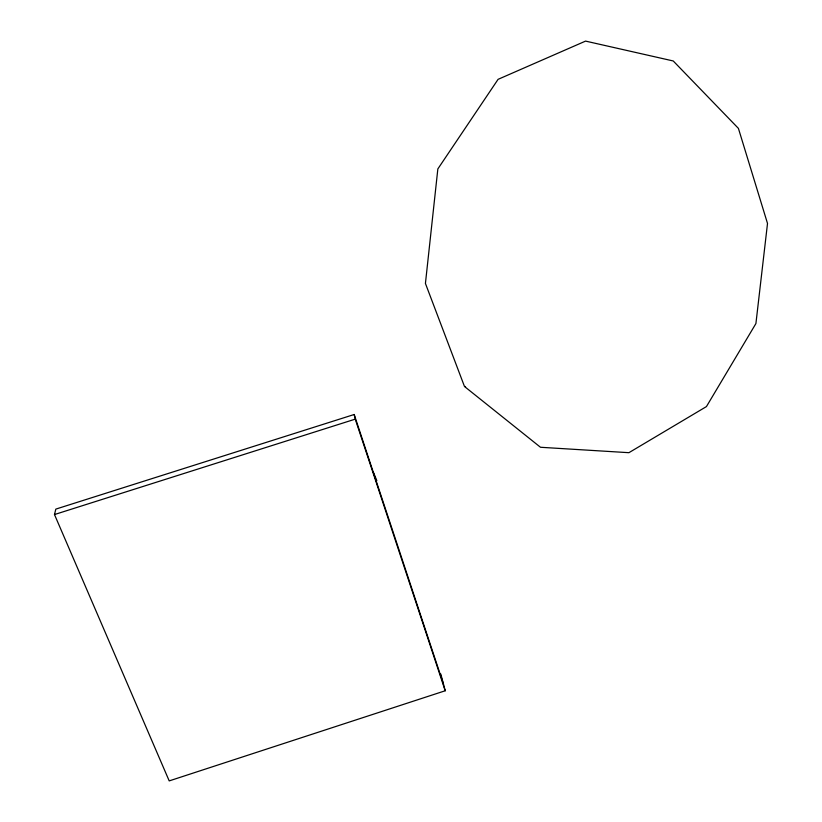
<?xml version="1.0" encoding="UTF-8"?>
<svg xmlns="http://www.w3.org/2000/svg" width="822" height="822" viewBox="0 0 822 822"><rect width="100%" height="100%" fill="white"/><g stroke="black" fill="none" stroke-linecap="round" stroke-linejoin="round"><path stroke-width="1.23" d="M439.616 674.492L440.839 674.102L445.216 690.768L169.209 780.9L54.488 514.551L55.824 509.106L354.19 414.504L443.51 684.284M54.488 514.551L355.258 419.138L354.19 414.504M464.605 386.587L540.486 447.271L628.912 452.686L706.437 406.582L755.911 323.56L767.512 223.461L738.413 128.386L673.239 60.972L585.572 41.1L498.091 79.333L437.849 168.921L425.426 283.446L464.42 386.319M465.571 386.946L465.19 386.432M373.209 471.91L376.825 480.613M355.258 419.138L445.216 690.768"/></g></svg>
